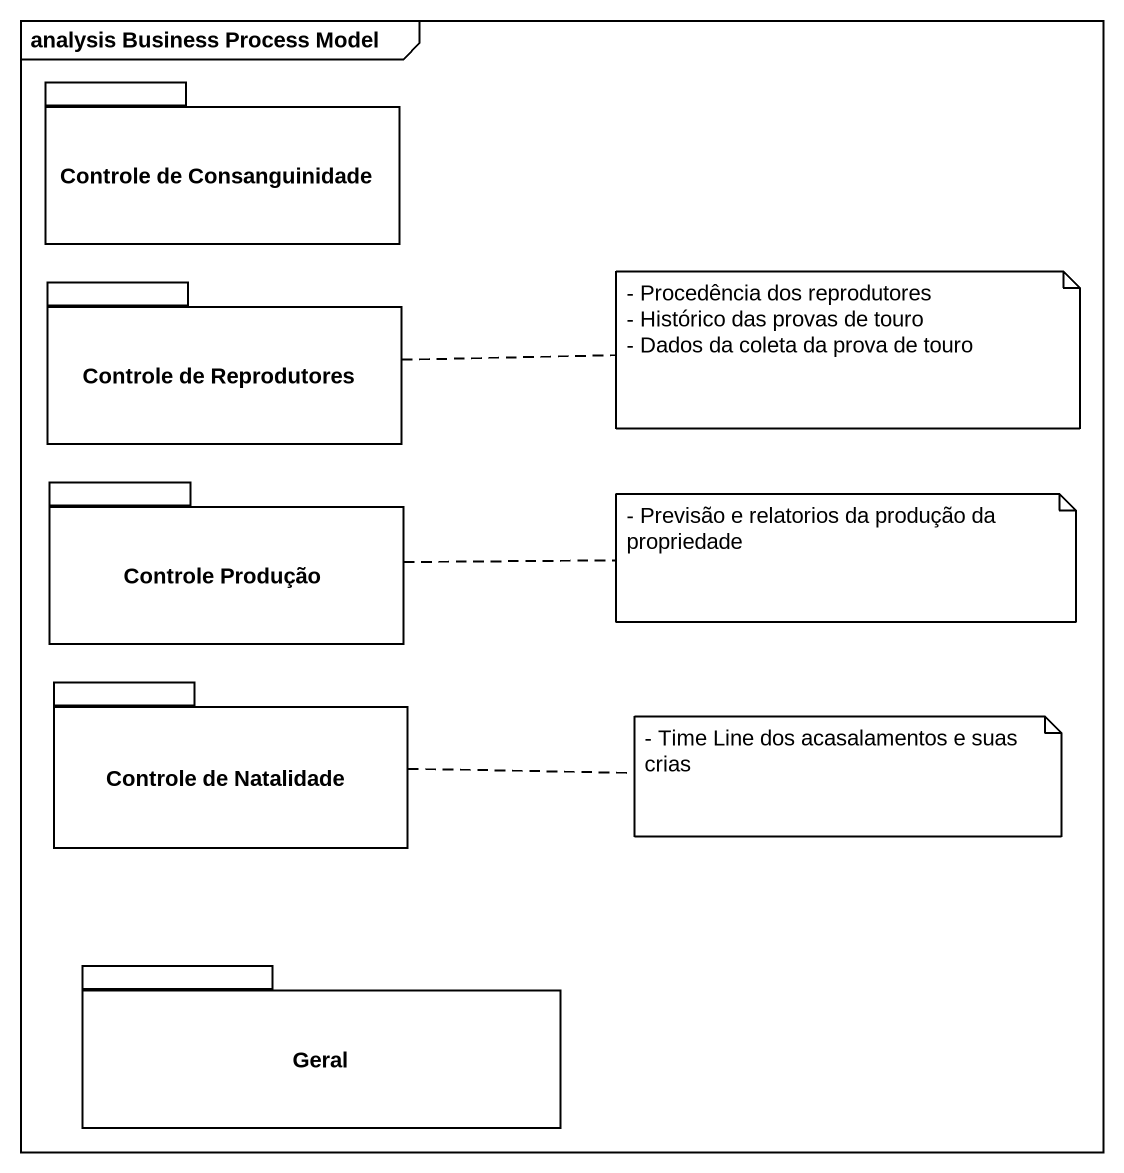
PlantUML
@startuml
mainframe analysis Business Process Model
package "Controle de Consanguinidade" as Controle_de_Consanguinidade {
}
package "Controle de Reprodutores" as Controle_de_Reprodutores {
}
package "Controle Produção" as Controle_Produção {
}
package "Controle de Natalidade" as Controle_de_Natalidade {
}
package Geral {
}
note right of Controle_de_Reprodutores
  - Procedência dos reprodutores
  - Histórico das provas de touro
  - Dados da coleta da prova de touro
end note
note right of Controle_Produção : - Previsão e relatorios da produção da propriedade
note right of Controle_de_Natalidade : - Time Line dos acasalamentos e suas crias
@enduml
